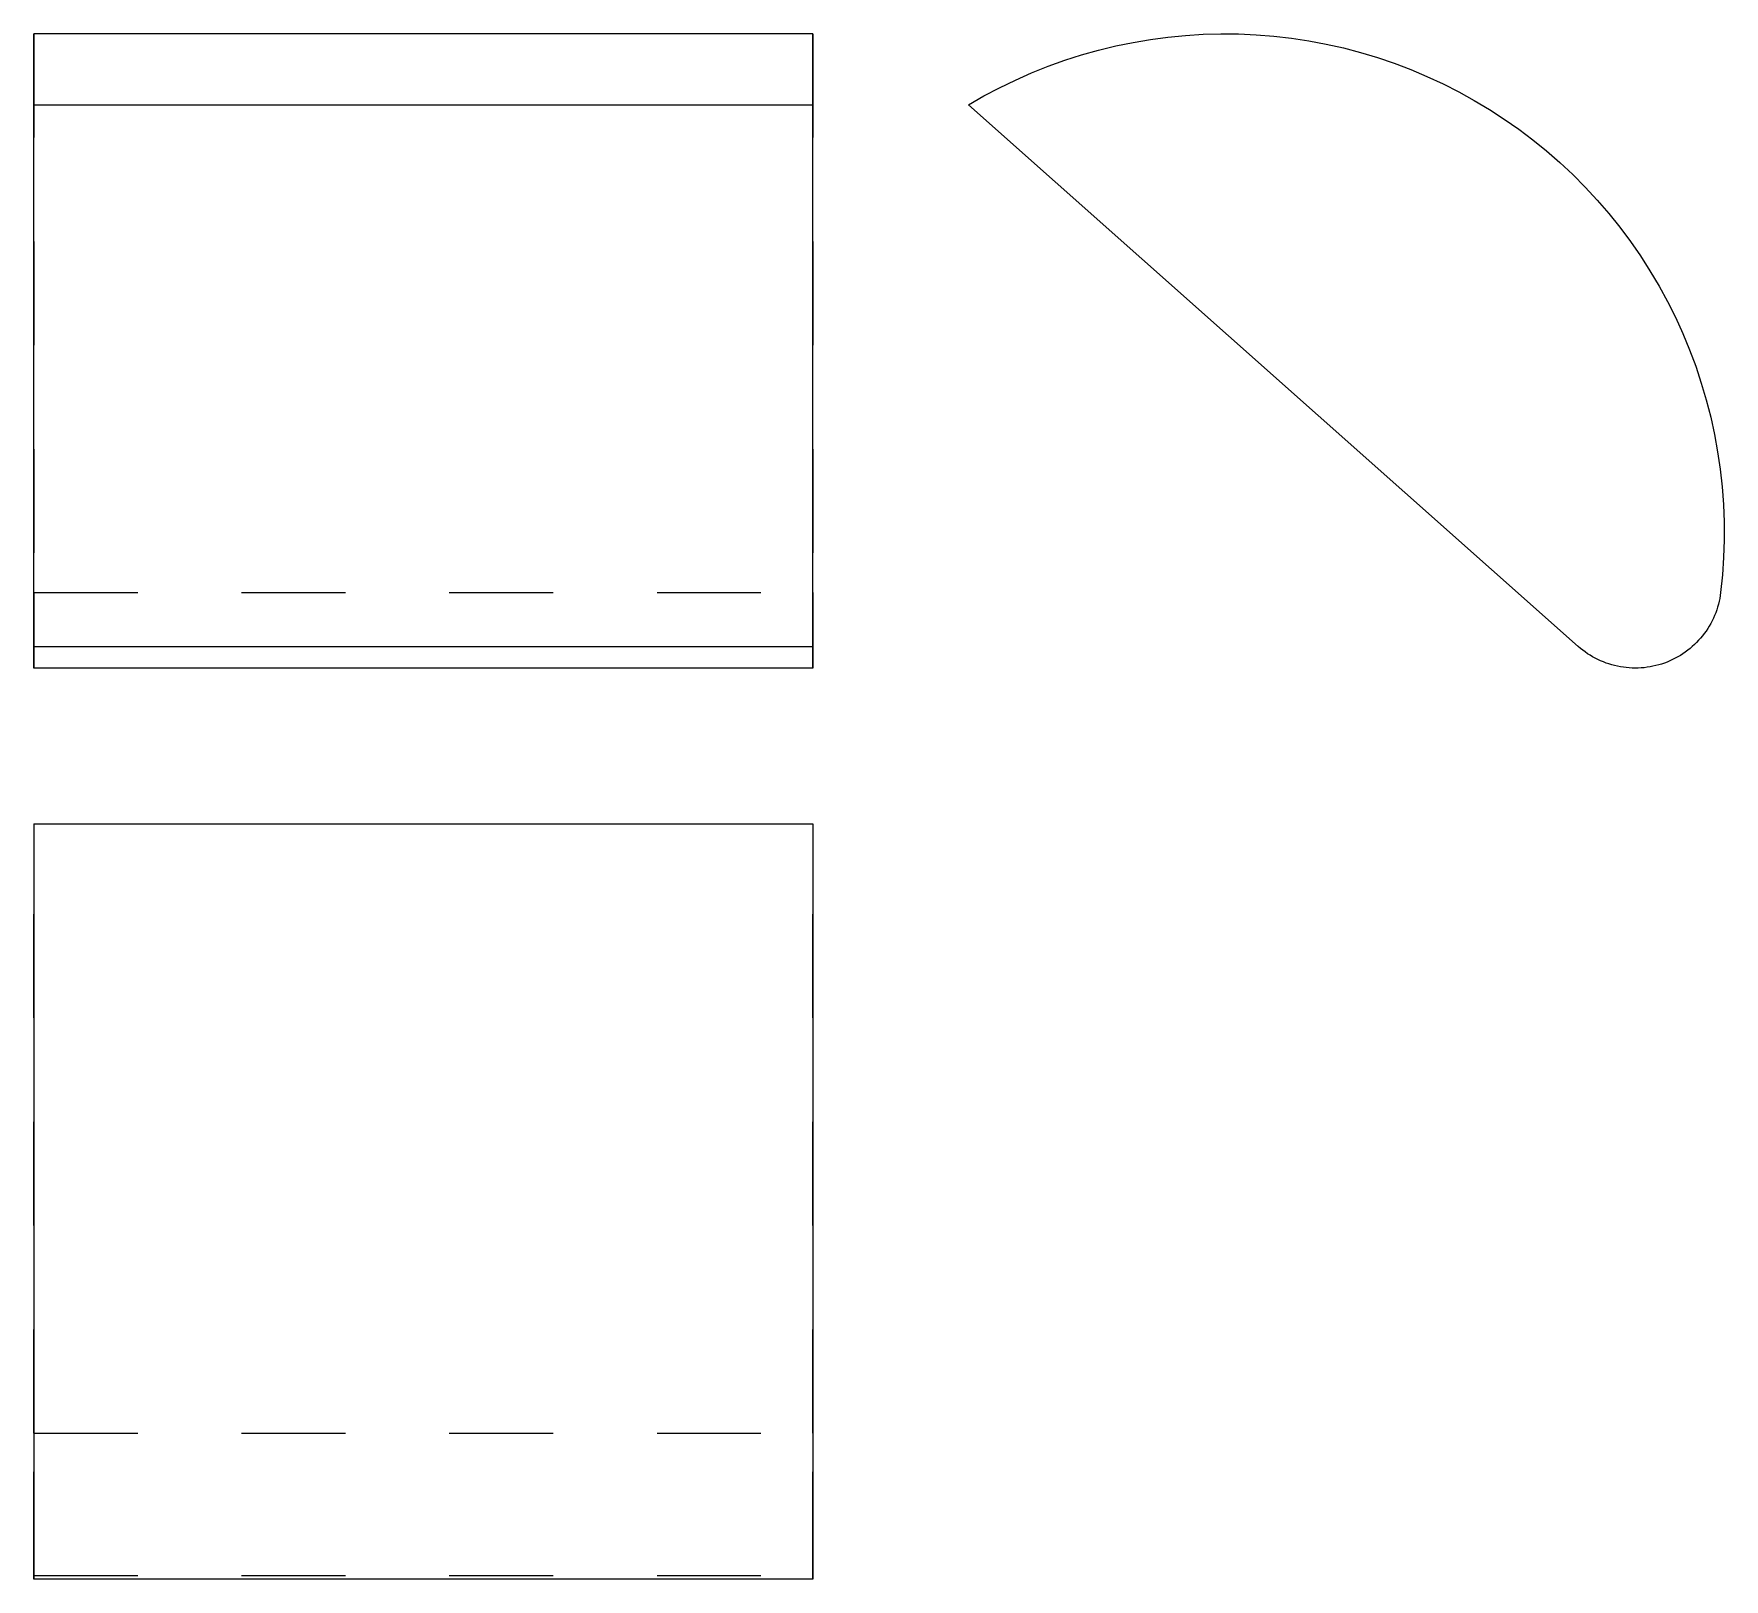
# Model space of a CAD drawing. Extents: x 0 to 1.63, y 0 to 1.49.
import ezdxf

# ---------------------------------------------------------------- set-up
doc = ezdxf.new("R2010")
doc.units = 0
doc.linetypes.add('HIDDEN', pattern=[0.037501, 0.025013, -0.012488])
for name, color, linetype in [('FRONT', 7, 'CONTINUOUS'), ('FRONT_HID', 7, 'HIDDEN'), ('LEFT', 7, 'CONTINUOUS'), ('TOP', 7, 'CONTINUOUS'), ('TOP_HID', 7, 'HIDDEN')]:
    doc.layers.add(name, color=color, linetype=linetype)

msp = doc.modelspace()

# ---------------------------------------------------------------- linework, layer by layer
at = {"layer": 'FRONT'}
for p, q in [((0, 1.419963), (0, 1.488341)), ((0.75, 1.488341), (0, 1.488341)), ((0.75, 1.419963), (0.75, 1.488341)), ((0, 1.419963), (0.75, 1.419963)), ((0, 0.898326), (0, 1.419963)), ((0.75, 0.898326), (0.75, 1.419963)), ((0, 0.877427), (0, 0.898326)), ((0, 0.898326), (0.75, 0.898326)), ((0.75, 0.877427), (0.75, 0.898326)), ((0.75, 0.877427), (0, 0.877427))]:
    msp.add_line(p, q, dxfattribs=at)
at = {"layer": 'FRONT_HID', "linetype": 'HIDDEN'}
for p, q in [((0, 1.488341), (0, 0.950224)), ((0.75, 1.488341), (0.75, 0.950224)), ((0, 0.950224), (0, 0.877427)), ((0, 0.950224), (0.75, 0.950224)), ((0.75, 0.950224), (0.75, 0.877427))]:
    msp.add_line(p, q, dxfattribs=at)
at = {"layer": 'LEFT'}
for p, q in [((1.058229, 1.480063), (1.075003, 1.482911)), ((1.075003, 1.482911), (1.091867, 1.485164)), ((1.091867, 1.485164), (1.1088, 1.486818)), ((1.1088, 1.486818), (1.125782, 1.487871)), ((1.125782, 1.487871), (1.142789, 1.488322)), ((1.142789, 1.488322), (1.159802, 1.488171)), ((1.159802, 1.488171), (1.1768, 1.487417)), ((1.1768, 1.487417), (1.193759, 1.486062)), ((1.193759, 1.486062), (1.21066, 1.484108)), ((1.21066, 1.484108), (1.227482, 1.481556)), ((1.227482, 1.481556), (1.244202, 1.47841)), ((0.992457, 1.462795), (1.00866, 1.467983)), ((1.00866, 1.467983), (1.025037, 1.472594)), ((1.025037, 1.472594), (1.041567, 1.476622)), ((1.041567, 1.476622), (1.058229, 1.480063)), ((1.244202, 1.47841), (1.260801, 1.474674)), ((1.260801, 1.474674), (1.277257, 1.470352)), ((1.277257, 1.470352), (1.293549, 1.465451)), ((1.293549, 1.465451), (1.309658, 1.459976)), ((0.945089, 1.443837), (0.960651, 1.450714)), ((0.960651, 1.450714), (0.976447, 1.457036)), ((0.976447, 1.457036), (0.992457, 1.462795)), ((1.309658, 1.459976), (1.325562, 1.453933)), ((1.325562, 1.453933), (1.341243, 1.447332)), ((0.914745, 1.428452), (0.929781, 1.436413)), ((0.929781, 1.436413), (0.945089, 1.443837)), ((1.341243, 1.447332), (1.35668, 1.440179)), ((1.35668, 1.440179), (1.371855, 1.432484)), ((1.371855, 1.432484), (1.386747, 1.424256)), ((0.9, 1.419963), (0.914745, 1.428452)), ((1.486842, 0.898326), (0.9, 1.419963)), ((1.386747, 1.424256), (1.401338, 1.415507)), ((1.401338, 1.415507), (1.415611, 1.406246)), ((1.415611, 1.406246), (1.429547, 1.396485)), ((1.429547, 1.396485), (1.443128, 1.386238)), ((1.443128, 1.386238), (1.456338, 1.375515)), ((1.456338, 1.375515), (1.46916, 1.364332)), ((1.46916, 1.364332), (1.481578, 1.352702)), ((1.481578, 1.352702), (1.493576, 1.340639)), ((1.493576, 1.340639), (1.50514, 1.328159)), ((1.50514, 1.328159), (1.516254, 1.315277)), ((1.516254, 1.315277), (1.526905, 1.30201)), ((1.526905, 1.30201), (1.53708, 1.288374)), ((1.53708, 1.288374), (1.546766, 1.274386)), ((1.546766, 1.274386), (1.55595, 1.260064)), ((1.55595, 1.260064), (1.564621, 1.245426)), ((1.564621, 1.245426), (1.572769, 1.23049)), ((1.572769, 1.23049), (1.580382, 1.215274)), ((1.580382, 1.215274), (1.587452, 1.199799)), ((1.587452, 1.199799), (1.59397, 1.184083)), ((1.59397, 1.184083), (1.599927, 1.168146)), ((1.599927, 1.168146), (1.605316, 1.152008)), ((1.605316, 1.152008), (1.61013, 1.13569)), ((1.61013, 1.13569), (1.614363, 1.119211)), ((1.614363, 1.119211), (1.61801, 1.102593)), ((1.61801, 1.102593), (1.621066, 1.085856)), ((1.621066, 1.085856), (1.623528, 1.069021)), ((1.623528, 1.069021), (1.625392, 1.05211)), ((1.625392, 1.05211), (1.626656, 1.035143)), ((1.626656, 1.035143), (1.627319, 1.018142)), ((1.627319, 1.018142), (1.627379, 1.001128)), ((1.627379, 1.001128), (1.626836, 0.984123)), ((1.626836, 0.984123), (1.625692, 0.967148)), ((1.625692, 0.967148), (1.623947, 0.950224)), ((1.623065, 0.944575), (1.622478, 0.941777)), ((1.623555, 0.947392), (1.623065, 0.944575)), ((1.623947, 0.950224), (1.623555, 0.947392)), ((1.618115, 0.928183), (1.616965, 0.925566)), ((1.619175, 0.930838), (1.618115, 0.928183)), ((1.620142, 0.933528), (1.619175, 0.930838)), ((1.621015, 0.936251), (1.620142, 0.933528)), ((1.621794, 0.939001), (1.621015, 0.936251)), ((1.622478, 0.941777), (1.621794, 0.939001)), ((1.609898, 0.91316), (1.608233, 0.910836)), ((1.611481, 0.91554), (1.609898, 0.91316)), ((1.612981, 0.917974), (1.611481, 0.91554)), ((1.614396, 0.920458), (1.612981, 0.917974)), ((1.615725, 0.92299), (1.614396, 0.920458)), ((1.616965, 0.925566), (1.615725, 0.92299)), ((1.489011, 0.896463), (1.486842, 0.898326)), ((1.491243, 0.894677), (1.489011, 0.896463)), ((1.594483, 0.896361), (1.592248, 0.894579)), ((1.596656, 0.898219), (1.594483, 0.896361)), ((1.598764, 0.90015), (1.596656, 0.898219)), ((1.600803, 0.902154), (1.598764, 0.90015)), ((1.602772, 0.904227), (1.600803, 0.902154)), ((1.604668, 0.906366), (1.602772, 0.904227)), ((1.606489, 0.90857), (1.604668, 0.906366)), ((1.608233, 0.910836), (1.606489, 0.90857)), ((1.493536, 0.892969), (1.491243, 0.894677)), ((1.495886, 0.891342), (1.493536, 0.892969)), ((1.498291, 0.889796), (1.495886, 0.891342)), ((1.500749, 0.888335), (1.498291, 0.889796)), ((1.503255, 0.886959), (1.500749, 0.888335)), ((1.505807, 0.885671), (1.503255, 0.886959)), ((1.508402, 0.884471), (1.505807, 0.885671)), ((1.511037, 0.883362), (1.508402, 0.884471)), ((1.513709, 0.882345), (1.511037, 0.883362)), ((1.516414, 0.881421), (1.513709, 0.882345)), ((1.51915, 0.88059), (1.516414, 0.881421)), ((1.521912, 0.879855), (1.51915, 0.88059)), ((1.524699, 0.879216), (1.521912, 0.879855)), ((1.527506, 0.878673), (1.524699, 0.879216)), ((1.558762, 0.879182), (1.555954, 0.878645)), ((1.56155, 0.879816), (1.558762, 0.879182)), ((1.564314, 0.880546), (1.56155, 0.879816)), ((1.567051, 0.881371), (1.564314, 0.880546)), ((1.569758, 0.88229), (1.567051, 0.881371)), ((1.572432, 0.883303), (1.569758, 0.88229)), ((1.575069, 0.884406), (1.572432, 0.883303)), ((1.577667, 0.885601), (1.575069, 0.884406)), ((1.580221, 0.886884), (1.577667, 0.885601)), ((1.58273, 0.888255), (1.580221, 0.886884)), ((1.58519, 0.889712), (1.58273, 0.888255)), ((1.587598, 0.891252), (1.58519, 0.889712)), ((1.589952, 0.892875), (1.587598, 0.891252)), ((1.592248, 0.894579), (1.589952, 0.892875)), ((1.53033, 0.878227), (1.527506, 0.878673)), ((1.533167, 0.877879), (1.53033, 0.878227)), ((1.536015, 0.87763), (1.533167, 0.877879)), ((1.53887, 0.877479), (1.536015, 0.87763)), ((1.541729, 0.877427), (1.53887, 0.877479)), ((1.544587, 0.877474), (1.541729, 0.877427)), ((1.547442, 0.877619), (1.544587, 0.877474)), ((1.550291, 0.877863), (1.547442, 0.877619)), ((1.553129, 0.878205), (1.550291, 0.877863)), ((1.555954, 0.878645), (1.553129, 0.878205))]:
    msp.add_line(p, q, dxfattribs=at)
at = {"layer": 'TOP'}
for p, q in [((0, 0.727427), (0.75, 0.727427)), ((0, 0.727427), (0, 0)), ((0.75, 0.727427), (0.75, 0)), ((0.75, 0), (0, 0))]:
    msp.add_line(p, q, dxfattribs=at)
at = {"layer": 'TOP_HID', "linetype": 'HIDDEN'}
for p, q in [((0, 0.140585), (0, 0.727427)), ((0.75, 0.140585), (0.75, 0.727427)), ((0, 0.00348), (0, 0.140585)), ((0, 0.140585), (0.75, 0.140585)), ((0.75, 0.00348), (0.75, 0.140585)), ((0, 0), (0, 0.00348)), ((0, 0.00348), (0.75, 0.00348)), ((0.75, 0), (0.75, 0.00348))]:
    msp.add_line(p, q, dxfattribs=at)

doc.saveas('drawing.dxf')
